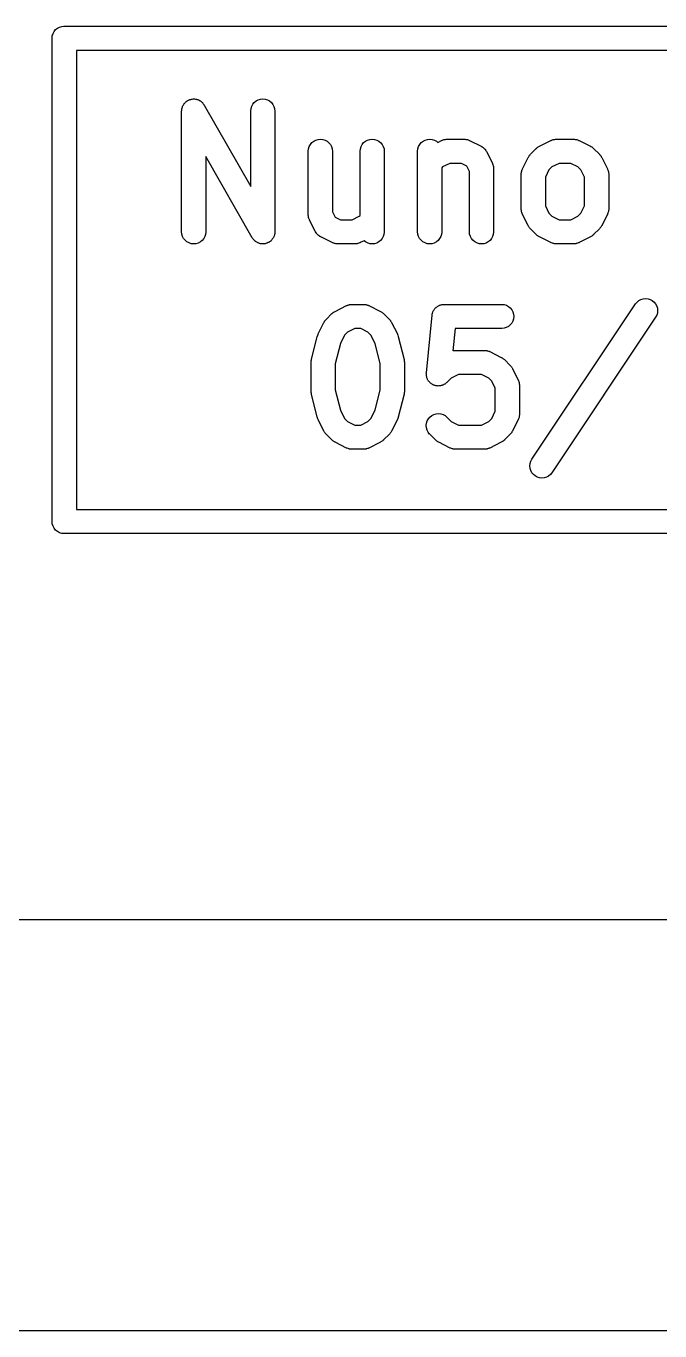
# Model space of a CAD drawing. Extents: x 50 to 150, y -150 to -50.
# Drawn here: x 114.53 to 122.39, y -150.05 to -133.85 of the extents above; entities that cross this region are included whole.
import ezdxf

# ---------------------------------------------------------------- set-up
doc = ezdxf.new("R2010")
doc.units = 0
doc.layers.add('BLACK', color=7, linetype='CONTINUOUS')

msp = doc.modelspace()

# ---------------------------------------------------------------- linework, layer by layer
at = {"layer": 'BLACK', "linetype": 'CONTINUOUS'}
for p, q in [((114.849, -134), (114.852, -133.971)), ((114.852, -133.971), (114.861, -133.942)), ((114.861, -133.942), (114.875, -133.916)), ((114.875, -133.916), (114.893, -133.893)), ((114.893, -133.893), (114.916, -133.875)), ((114.916, -133.875), (114.942, -133.861)), ((114.942, -133.861), (114.971, -133.852)), ((114.971, -133.852), (114.993, -133.85)), ((114.993, -133.85), (115, -133.849)), ((115, -133.849), (115.007, -133.85)), ((115.007, -133.85), (130.993, -133.85)), ((114.85, -134.007), (114.849, -134)), ((114.85, -139.993), (114.85, -134.007)), ((115.15, -134.15), (115.15, -139.85)), ((130.85, -134.15), (115.15, -134.15)), ((116.506, -134.793), (116.51, -134.79)), ((116.51, -134.79), (116.518, -134.784)), ((116.518, -134.784), (116.525, -134.778)), ((116.525, -134.778), (116.529, -134.776)), ((116.529, -134.776), (116.534, -134.773)), ((116.534, -134.773), (116.542, -134.769)), ((116.542, -134.769), (116.551, -134.764)), ((116.551, -134.764), (116.556, -134.763)), ((116.556, -134.763), (116.56, -134.761)), ((116.56, -134.761), (116.57, -134.759)), ((116.57, -134.759), (116.579, -134.756)), ((116.579, -134.756), (116.584, -134.756)), ((116.584, -134.756), (116.589, -134.755)), ((116.589, -134.755), (116.599, -134.754)), ((116.599, -134.754), (116.608, -134.754)), ((116.608, -134.754), (116.613, -134.754)), ((116.613, -134.754), (116.618, -134.754)), ((116.618, -134.754), (116.628, -134.756)), ((116.628, -134.756), (116.637, -134.757)), ((116.637, -134.757), (116.642, -134.758)), ((116.642, -134.758), (116.647, -134.759)), ((116.647, -134.759), (116.656, -134.762)), ((116.656, -134.762), (116.665, -134.765)), ((116.665, -134.765), (116.67, -134.768)), ((116.67, -134.768), (116.674, -134.77)), ((116.674, -134.77), (116.683, -134.775)), ((116.683, -134.775), (116.691, -134.779)), ((116.691, -134.779), (116.695, -134.782)), ((116.695, -134.782), (116.699, -134.785)), ((116.699, -134.785), (116.706, -134.792)), ((116.706, -134.792), (116.714, -134.798)), ((117.359, -134.796), (117.382, -134.778)), ((117.382, -134.778), (117.408, -134.764)), ((117.408, -134.764), (117.436, -134.756)), ((117.436, -134.756), (117.465, -134.754)), ((117.465, -134.754), (117.494, -134.757)), ((117.494, -134.757), (117.522, -134.765)), ((117.522, -134.765), (117.548, -134.779)), ((117.548, -134.779), (117.571, -134.798)), ((116.457, -134.901), (116.458, -134.896)), ((116.457, -134.904), (116.457, -134.901)), ((116.457, -136.404), (116.457, -134.904)), ((116.458, -134.891), (116.459, -134.882)), ((116.458, -134.896), (116.458, -134.891)), ((116.459, -134.882), (116.46, -134.872)), ((116.46, -134.872), (116.462, -134.868)), ((116.462, -134.868), (116.463, -134.863)), ((116.463, -134.863), (116.466, -134.854)), ((116.466, -134.854), (116.469, -134.844)), ((116.469, -134.844), (116.472, -134.84)), ((116.472, -134.84), (116.474, -134.835)), ((116.474, -134.835), (116.479, -134.827)), ((116.479, -134.827), (116.483, -134.819)), ((116.483, -134.819), (116.487, -134.815)), ((116.487, -134.815), (116.489, -134.811)), ((116.489, -134.811), (116.496, -134.804)), ((116.496, -134.804), (116.502, -134.796)), ((116.502, -134.796), (116.506, -134.793)), ((116.714, -134.798), (116.717, -134.802)), ((116.717, -134.802), (116.72, -134.805)), ((116.72, -134.805), (116.726, -134.813)), ((116.726, -134.813), (116.732, -134.821)), ((116.732, -134.821), (116.734, -134.825)), ((116.734, -134.825), (116.737, -134.829)), ((116.737, -134.829), (117.314, -135.839)), ((117.314, -134.901), (117.318, -134.872)), ((117.314, -134.904), (117.314, -134.901)), ((117.314, -135.839), (117.314, -134.904)), ((117.318, -134.872), (117.326, -134.844)), ((117.326, -134.844), (117.341, -134.819)), ((117.341, -134.819), (117.359, -134.796)), ((117.571, -134.798), (117.589, -134.821)), ((117.589, -134.821), (117.603, -134.846)), ((117.603, -134.846), (117.611, -134.874)), ((117.611, -134.874), (117.614, -134.904)), ((117.614, -134.904), (117.614, -136.404)), ((118.074, -135.296), (118.096, -135.278)), ((118.096, -135.278), (118.122, -135.264)), ((118.122, -135.264), (118.15, -135.256)), ((118.15, -135.256), (118.18, -135.254)), ((118.18, -135.254), (118.209, -135.257)), ((118.209, -135.257), (118.237, -135.265)), ((118.237, -135.265), (118.262, -135.279)), ((118.716, -135.296), (118.739, -135.278)), ((118.739, -135.278), (118.765, -135.264)), ((118.765, -135.264), (118.793, -135.256)), ((118.793, -135.256), (118.822, -135.254)), ((118.822, -135.254), (118.852, -135.257)), ((118.852, -135.257), (118.88, -135.265)), ((118.88, -135.265), (118.905, -135.279)), ((119.431, -135.296), (119.454, -135.278)), ((119.454, -135.278), (119.48, -135.264)), ((119.48, -135.264), (119.508, -135.256)), ((119.508, -135.256), (119.537, -135.254)), ((119.537, -135.254), (119.566, -135.257)), ((119.566, -135.257), (119.594, -135.265)), ((119.594, -135.265), (119.62, -135.279)), ((119.636, -135.293), (119.683, -135.269)), ((119.683, -135.269), (119.685, -135.268)), ((119.685, -135.268), (119.689, -135.267)), ((119.689, -135.267), (119.693, -135.265)), ((119.693, -135.265), (119.703, -135.262)), ((119.703, -135.262), (119.712, -135.258)), ((119.712, -135.258), (119.717, -135.258)), ((119.717, -135.258), (119.721, -135.256)), ((119.721, -135.256), (119.731, -135.255)), ((119.731, -135.255), (119.741, -135.254)), ((119.741, -135.254), (119.746, -135.254)), ((119.746, -135.254), (119.75, -135.254)), ((119.75, -135.254), (119.964, -135.254)), ((119.964, -135.254), (119.966, -135.254)), ((119.966, -135.254), (119.971, -135.254)), ((119.971, -135.254), (119.975, -135.254)), ((119.975, -135.254), (119.985, -135.256)), ((119.985, -135.256), (119.995, -135.257)), ((119.995, -135.257), (120, -135.258)), ((120, -135.258), (120.004, -135.259)), ((120.004, -135.259), (120.014, -135.263)), ((120.014, -135.263), (120.023, -135.266)), ((120.023, -135.266), (120.027, -135.268)), ((120.027, -135.268), (120.031, -135.269)), ((120.031, -135.269), (120.174, -135.341)), ((120.897, -135.341), (121.04, -135.269)), ((121.04, -135.269), (121.042, -135.268)), ((121.042, -135.268), (121.046, -135.267)), ((121.046, -135.267), (121.05, -135.265)), ((121.05, -135.265), (121.06, -135.262)), ((121.06, -135.262), (121.069, -135.258)), ((121.069, -135.258), (121.074, -135.258)), ((121.074, -135.258), (121.078, -135.256)), ((121.078, -135.256), (121.088, -135.255)), ((121.088, -135.255), (121.098, -135.254)), ((121.098, -135.254), (121.103, -135.254)), ((121.103, -135.254), (121.107, -135.254)), ((121.107, -135.254), (121.321, -135.254)), ((121.321, -135.254), (121.324, -135.254)), ((121.324, -135.254), (121.328, -135.254)), ((121.328, -135.254), (121.332, -135.254)), ((121.332, -135.254), (121.342, -135.256)), ((121.342, -135.256), (121.353, -135.257)), ((121.353, -135.257), (121.357, -135.258)), ((121.357, -135.258), (121.361, -135.259)), ((121.361, -135.259), (121.371, -135.263)), ((121.371, -135.263), (121.381, -135.266)), ((121.381, -135.266), (121.384, -135.268)), ((121.384, -135.268), (121.389, -135.269)), ((121.389, -135.269), (121.531, -135.341)), ((118.029, -135.401), (118.032, -135.372)), ((118.029, -135.404), (118.029, -135.401)), ((118.029, -136.189), (118.029, -135.404)), ((118.032, -135.372), (118.041, -135.344)), ((118.041, -135.344), (118.055, -135.319)), ((118.055, -135.319), (118.074, -135.296)), ((118.262, -135.279), (118.285, -135.298)), ((118.285, -135.298), (118.304, -135.321)), ((118.304, -135.321), (118.317, -135.346)), ((118.317, -135.346), (118.326, -135.374)), ((118.326, -135.374), (118.329, -135.404)), ((118.329, -135.404), (118.329, -136.154)), ((118.671, -135.401), (118.675, -135.372)), ((118.671, -135.404), (118.671, -135.401)), ((118.671, -136.199), (118.671, -135.404)), ((118.675, -135.372), (118.684, -135.344)), ((118.684, -135.344), (118.698, -135.319)), ((118.698, -135.319), (118.716, -135.296)), ((118.905, -135.279), (118.928, -135.298)), ((118.928, -135.298), (118.946, -135.321)), ((118.946, -135.321), (118.96, -135.346)), ((118.96, -135.346), (118.969, -135.374)), ((118.969, -135.374), (118.971, -135.404)), ((118.971, -135.404), (118.971, -136.404)), ((119.386, -135.401), (119.389, -135.372)), ((119.386, -135.404), (119.386, -135.401)), ((119.386, -136.404), (119.386, -135.404)), ((119.389, -135.372), (119.398, -135.344)), ((119.398, -135.344), (119.412, -135.319)), ((119.412, -135.319), (119.431, -135.296)), ((119.62, -135.279), (119.636, -135.293)), ((120.174, -135.341), (120.176, -135.342)), ((120.176, -135.342), (120.179, -135.344)), ((120.179, -135.344), (120.182, -135.345)), ((120.182, -135.345), (120.191, -135.352)), ((120.191, -135.352), (120.201, -135.358)), ((120.201, -135.358), (120.203, -135.36)), ((120.203, -135.36), (120.206, -135.362)), ((120.206, -135.362), (120.213, -135.37)), ((120.213, -135.37), (120.222, -135.378)), ((120.222, -135.378), (120.223, -135.381)), ((120.223, -135.381), (120.226, -135.383)), ((120.226, -135.383), (120.232, -135.393)), ((120.232, -135.393), (120.238, -135.402)), ((120.238, -135.402), (120.24, -135.405)), ((120.24, -135.405), (120.241, -135.408)), ((120.241, -135.408), (120.313, -135.551)), ((120.781, -135.447), (120.787, -135.44)), ((120.787, -135.44), (120.858, -135.369)), ((120.858, -135.369), (120.86, -135.367)), ((120.86, -135.367), (120.866, -135.362)), ((120.866, -135.362), (120.872, -135.356)), ((120.872, -135.356), (120.878, -135.353)), ((120.878, -135.353), (120.883, -135.349)), ((120.883, -135.349), (120.89, -135.345)), ((120.89, -135.345), (120.897, -135.341)), ((121.531, -135.341), (121.533, -135.342)), ((121.533, -135.342), (121.54, -135.346)), ((121.54, -135.346), (121.548, -135.35)), ((121.548, -135.35), (121.553, -135.354)), ((121.553, -135.354), (121.558, -135.358)), ((121.558, -135.358), (121.564, -135.364)), ((121.564, -135.364), (121.57, -135.369)), ((121.57, -135.369), (121.642, -135.44)), ((121.642, -135.44), (121.643, -135.442)), ((117.334, -136.478), (116.757, -135.468)), ((116.757, -135.468), (116.757, -136.404)), ((119.696, -135.598), (119.686, -135.609)), ((119.785, -135.554), (119.696, -135.598)), ((119.929, -135.554), (119.785, -135.554)), ((119.995, -135.587), (119.929, -135.554)), ((120.029, -135.653), (119.995, -135.587)), ((120.313, -135.551), (120.314, -135.553)), ((120.314, -135.553), (120.315, -135.557)), ((120.315, -135.557), (120.317, -135.561)), ((120.317, -135.561), (120.32, -135.571)), ((120.32, -135.571), (120.324, -135.58)), ((120.324, -135.58), (120.324, -135.584)), ((120.324, -135.584), (120.326, -135.589)), ((120.326, -135.589), (120.327, -135.599)), ((120.327, -135.599), (120.328, -135.609)), ((120.687, -135.622), (120.759, -135.479)), ((120.759, -135.479), (120.76, -135.477)), ((120.76, -135.477), (120.764, -135.47)), ((120.764, -135.47), (120.768, -135.463)), ((120.768, -135.463), (120.772, -135.458)), ((120.772, -135.458), (120.776, -135.453)), ((120.776, -135.453), (120.781, -135.447)), ((121.053, -135.598), (121.016, -135.635)), ((121.143, -135.554), (121.053, -135.598)), ((121.286, -135.554), (121.143, -135.554)), ((121.375, -135.598), (121.286, -135.554)), ((121.412, -135.635), (121.375, -135.598)), ((121.643, -135.442), (121.649, -135.448)), ((121.649, -135.448), (121.654, -135.455)), ((121.654, -135.455), (121.658, -135.46)), ((121.658, -135.46), (121.662, -135.465)), ((121.662, -135.465), (121.665, -135.472)), ((121.665, -135.472), (121.67, -135.479)), ((121.67, -135.479), (121.741, -135.622)), ((119.686, -135.609), (119.686, -136.404)), ((120.029, -136.404), (120.029, -135.653)), ((120.328, -135.609), (120.328, -135.613)), ((120.328, -135.613), (120.329, -135.618)), ((120.329, -135.618), (120.329, -136.404)), ((120.671, -135.687), (120.672, -135.683)), ((120.671, -135.689), (120.671, -135.687)), ((120.671, -136.118), (120.671, -135.689)), ((120.672, -135.678), (120.674, -135.668)), ((120.672, -135.683), (120.672, -135.678)), ((120.674, -135.668), (120.675, -135.658)), ((120.675, -135.658), (120.676, -135.654)), ((120.676, -135.654), (120.677, -135.65)), ((120.677, -135.65), (120.68, -135.64)), ((120.68, -135.64), (120.684, -135.63)), ((120.684, -135.63), (120.686, -135.626)), ((120.686, -135.626), (120.687, -135.622)), ((121.016, -135.635), (120.971, -135.725)), ((120.971, -135.725), (120.971, -136.082)), ((121.457, -135.725), (121.412, -135.635)), ((121.457, -136.082), (121.457, -135.725)), ((121.741, -135.622), (121.742, -135.624)), ((121.742, -135.624), (121.744, -135.628)), ((121.744, -135.628), (121.746, -135.632)), ((121.746, -135.632), (121.749, -135.642)), ((121.749, -135.642), (121.752, -135.652)), ((121.752, -135.652), (121.753, -135.656)), ((121.753, -135.656), (121.754, -135.66)), ((121.754, -135.66), (121.755, -135.67)), ((121.755, -135.67), (121.757, -135.68)), ((121.757, -135.68), (121.757, -135.685)), ((121.757, -135.685), (121.757, -135.689)), ((121.757, -135.689), (121.757, -136.118)), ((120.971, -136.082), (121.016, -136.172)), ((121.412, -136.172), (121.457, -136.082)), ((118.029, -136.194), (118.029, -136.189)), ((118.029, -136.198), (118.029, -136.194)), ((118.03, -136.208), (118.029, -136.198)), ((118.031, -136.218), (118.03, -136.208)), ((118.033, -136.223), (118.031, -136.218)), ((118.033, -136.227), (118.033, -136.223)), ((118.037, -136.237), (118.033, -136.227)), ((118.04, -136.246), (118.037, -136.237)), ((118.042, -136.25), (118.04, -136.246)), ((118.043, -136.254), (118.042, -136.25)), ((118.329, -136.154), (118.362, -136.22)), ((118.362, -136.22), (118.428, -136.254)), ((118.572, -136.254), (118.661, -136.209)), ((118.661, -136.209), (118.671, -136.199)), ((120.672, -136.122), (120.671, -136.118)), ((120.672, -136.127), (120.672, -136.122)), ((120.673, -136.137), (120.672, -136.127)), ((120.674, -136.147), (120.673, -136.137)), ((120.676, -136.151), (120.674, -136.147)), ((120.676, -136.156), (120.676, -136.151)), ((120.68, -136.165), (120.676, -136.156)), ((120.683, -136.175), (120.68, -136.165)), ((120.685, -136.179), (120.683, -136.175)), ((120.686, -136.183), (120.685, -136.179)), ((120.687, -136.185), (120.686, -136.183)), ((120.759, -136.328), (120.687, -136.185)), ((121.016, -136.172), (121.053, -136.209)), ((121.053, -136.209), (121.143, -136.254)), ((121.286, -136.254), (121.375, -136.209)), ((121.375, -136.209), (121.412, -136.172)), ((121.741, -136.185), (121.67, -136.328)), ((121.743, -136.181), (121.741, -136.185)), ((121.745, -136.177), (121.743, -136.181)), ((121.748, -136.167), (121.745, -136.177)), ((121.752, -136.158), (121.748, -136.167)), ((121.753, -136.153), (121.752, -136.158)), ((121.754, -136.149), (121.753, -136.153)), ((121.755, -136.139), (121.754, -136.149)), ((121.757, -136.129), (121.755, -136.139)), ((121.757, -136.118), (121.757, -136.12)), ((121.757, -136.12), (121.757, -136.124)), ((121.757, -136.124), (121.757, -136.129)), ((116.46, -136.433), (116.457, -136.404)), ((116.757, -136.406), (116.754, -136.435)), ((116.757, -136.404), (116.757, -136.406)), ((117.614, -136.404), (117.614, -136.406)), ((117.614, -136.406), (117.614, -136.411)), ((117.614, -136.411), (117.614, -136.416)), ((118.044, -136.256), (118.043, -136.254)), ((118.116, -136.399), (118.044, -136.256)), ((118.118, -136.402), (118.116, -136.399)), ((118.119, -136.405), (118.118, -136.402)), ((118.125, -136.414), (118.119, -136.405)), ((118.428, -136.254), (118.572, -136.254)), ((118.971, -136.406), (118.968, -136.435)), ((118.971, -136.404), (118.971, -136.406)), ((119.389, -136.433), (119.386, -136.404)), ((119.686, -136.406), (119.682, -136.435)), ((119.686, -136.404), (119.686, -136.406)), ((120.031, -136.433), (120.029, -136.404)), ((120.329, -136.406), (120.325, -136.435)), ((120.329, -136.404), (120.329, -136.406)), ((120.763, -136.335), (120.759, -136.328)), ((120.767, -136.342), (120.763, -136.335)), ((120.771, -136.347), (120.767, -136.342)), ((120.774, -136.353), (120.771, -136.347)), ((120.78, -136.359), (120.774, -136.353)), ((120.785, -136.365), (120.78, -136.359)), ((120.787, -136.367), (120.785, -136.365)), ((120.858, -136.438), (120.787, -136.367)), ((121.143, -136.254), (121.286, -136.254)), ((121.642, -136.367), (121.57, -136.438)), ((121.647, -136.36), (121.642, -136.367)), ((121.653, -136.354), (121.647, -136.36)), ((121.656, -136.349), (121.653, -136.354)), ((121.66, -136.344), (121.656, -136.349)), ((121.664, -136.337), (121.66, -136.344)), ((121.669, -136.33), (121.664, -136.337)), ((121.67, -136.328), (121.669, -136.33)), ((116.468, -136.461), (116.46, -136.433)), ((116.482, -136.487), (116.468, -136.461)), ((116.501, -136.509), (116.482, -136.487)), ((116.523, -136.528), (116.501, -136.509)), ((116.549, -136.542), (116.523, -136.528)), ((116.577, -136.551), (116.549, -136.542)), ((116.606, -136.554), (116.577, -136.551)), ((116.635, -136.551), (116.606, -136.554)), ((116.663, -136.543), (116.635, -136.551)), ((116.689, -136.529), (116.663, -136.543)), ((116.712, -136.511), (116.689, -136.529)), ((116.731, -136.488), (116.712, -136.511)), ((116.745, -136.463), (116.731, -136.488)), ((116.754, -136.435), (116.745, -136.463)), ((117.337, -136.482), (117.334, -136.478)), ((117.339, -136.487), (117.337, -136.482)), ((117.345, -136.494), (117.339, -136.487)), ((117.351, -136.502), (117.345, -136.494)), ((117.355, -136.505), (117.351, -136.502)), ((117.358, -136.509), (117.355, -136.505)), ((117.365, -136.515), (117.358, -136.509)), ((117.372, -136.522), (117.365, -136.515)), ((117.377, -136.525), (117.372, -136.522)), ((117.38, -136.528), (117.377, -136.525)), ((117.389, -136.532), (117.38, -136.528)), ((117.397, -136.538), (117.389, -136.532)), ((117.402, -136.539), (117.397, -136.538)), ((117.406, -136.542), (117.402, -136.539)), ((117.415, -136.545), (117.406, -136.542)), ((117.424, -136.548), (117.415, -136.545)), ((117.429, -136.549), (117.424, -136.548)), ((117.434, -136.551), (117.429, -136.549)), ((117.444, -136.552), (117.434, -136.551)), ((117.453, -136.553), (117.444, -136.552)), ((117.458, -136.553), (117.453, -136.553)), ((117.463, -136.554), (117.458, -136.553)), ((117.473, -136.553), (117.463, -136.554)), ((117.482, -136.552), (117.473, -136.553)), ((117.487, -136.551), (117.482, -136.552)), ((117.492, -136.551), (117.487, -136.551)), ((117.502, -136.548), (117.492, -136.551)), ((117.511, -136.546), (117.502, -136.548)), ((117.516, -136.544), (117.511, -136.546)), ((117.52, -136.543), (117.516, -136.544)), ((117.529, -136.538), (117.52, -136.543)), ((117.538, -136.534), (117.529, -136.538)), ((117.542, -136.531), (117.538, -136.534)), ((117.546, -136.529), (117.542, -136.531)), ((117.554, -136.523), (117.546, -136.529)), ((117.562, -136.518), (117.554, -136.523)), ((117.565, -136.514), (117.562, -136.518)), ((117.569, -136.511), (117.565, -136.514)), ((117.575, -136.503), (117.569, -136.511)), ((117.582, -136.496), (117.575, -136.503)), ((117.585, -136.492), (117.582, -136.496)), ((117.588, -136.488), (117.585, -136.492)), ((117.593, -136.48), (117.588, -136.488)), ((117.598, -136.472), (117.593, -136.48)), ((117.6, -136.467), (117.598, -136.472)), ((117.602, -136.463), (117.6, -136.467)), ((117.605, -136.454), (117.602, -136.463)), ((117.609, -136.445), (117.605, -136.454)), ((117.611, -136.435), (117.609, -136.44)), ((117.609, -136.44), (117.609, -136.445)), ((117.612, -136.425), (117.611, -136.435)), ((117.614, -136.416), (117.612, -136.425)), ((118.131, -136.424), (118.125, -136.414)), ((118.134, -136.426), (118.131, -136.424)), ((118.135, -136.429), (118.134, -136.426)), ((118.144, -136.437), (118.135, -136.429)), ((118.152, -136.445), (118.144, -136.437)), ((118.154, -136.447), (118.152, -136.445)), ((118.156, -136.449), (118.154, -136.447)), ((118.166, -136.456), (118.156, -136.449)), ((118.175, -136.462), (118.166, -136.456)), ((118.178, -136.464), (118.175, -136.462)), ((118.181, -136.465), (118.178, -136.464)), ((118.183, -136.466), (118.181, -136.465)), ((118.326, -136.538), (118.183, -136.466)), ((118.33, -136.539), (118.326, -136.538)), ((118.334, -136.541), (118.33, -136.539)), ((118.344, -136.545), (118.334, -136.541)), ((118.353, -136.548), (118.344, -136.545)), ((118.357, -136.549), (118.353, -136.548)), ((118.362, -136.55), (118.357, -136.549)), ((118.372, -136.551), (118.362, -136.55)), ((118.382, -136.553), (118.372, -136.551)), ((118.386, -136.553), (118.382, -136.553)), ((118.391, -136.554), (118.386, -136.553)), ((118.393, -136.554), (118.391, -136.554)), ((118.607, -136.554), (118.393, -136.554)), ((118.612, -136.553), (118.607, -136.554)), ((118.616, -136.553), (118.612, -136.553)), ((118.626, -136.552), (118.616, -136.553)), ((118.636, -136.551), (118.626, -136.552)), ((118.641, -136.549), (118.636, -136.551)), ((118.645, -136.549), (118.641, -136.549)), ((118.654, -136.545), (118.645, -136.549)), ((118.664, -136.542), (118.654, -136.545)), ((118.668, -136.54), (118.664, -136.542)), ((118.672, -136.539), (118.668, -136.54)), ((118.674, -136.538), (118.672, -136.539)), ((118.721, -136.514), (118.674, -136.538)), ((118.738, -136.528), (118.721, -136.514)), ((118.763, -136.542), (118.738, -136.528)), ((118.791, -136.551), (118.763, -136.542)), ((118.82, -136.554), (118.791, -136.551)), ((118.85, -136.551), (118.82, -136.554)), ((118.878, -136.543), (118.85, -136.551)), ((118.904, -136.529), (118.878, -136.543)), ((118.926, -136.511), (118.904, -136.529)), ((118.945, -136.488), (118.926, -136.511)), ((118.959, -136.463), (118.945, -136.488)), ((118.968, -136.435), (118.959, -136.463)), ((119.397, -136.461), (119.389, -136.433)), ((119.411, -136.487), (119.397, -136.461)), ((119.429, -136.509), (119.411, -136.487)), ((119.452, -136.528), (119.429, -136.509)), ((119.478, -136.542), (119.452, -136.528)), ((119.506, -136.551), (119.478, -136.542)), ((119.535, -136.554), (119.506, -136.551)), ((119.564, -136.551), (119.535, -136.554)), ((119.592, -136.543), (119.564, -136.551)), ((119.618, -136.529), (119.592, -136.543)), ((119.641, -136.511), (119.618, -136.529)), ((119.659, -136.488), (119.641, -136.511)), ((119.674, -136.463), (119.659, -136.488)), ((119.682, -136.435), (119.674, -136.463)), ((120.04, -136.461), (120.031, -136.433)), ((120.054, -136.487), (120.04, -136.461)), ((120.072, -136.509), (120.054, -136.487)), ((120.095, -136.528), (120.072, -136.509)), ((120.12, -136.542), (120.095, -136.528)), ((120.148, -136.551), (120.12, -136.542)), ((120.178, -136.554), (120.148, -136.551)), ((120.207, -136.551), (120.178, -136.554)), ((120.235, -136.543), (120.207, -136.551)), ((120.261, -136.529), (120.235, -136.543)), ((120.284, -136.511), (120.261, -136.529)), ((120.302, -136.488), (120.284, -136.511)), ((120.316, -136.463), (120.302, -136.488)), ((120.325, -136.435), (120.316, -136.463)), ((120.865, -136.444), (120.858, -136.438)), ((120.871, -136.449), (120.865, -136.444)), ((120.876, -136.453), (120.871, -136.449)), ((120.881, -136.457), (120.876, -136.453)), ((120.888, -136.461), (120.881, -136.457)), ((120.895, -136.465), (120.888, -136.461)), ((120.897, -136.466), (120.895, -136.465)), ((121.04, -136.538), (120.897, -136.466)), ((121.044, -136.539), (121.04, -136.538)), ((121.048, -136.541), (121.044, -136.539)), ((121.058, -136.545), (121.048, -136.541)), ((121.067, -136.548), (121.058, -136.545)), ((121.072, -136.549), (121.067, -136.548)), ((121.076, -136.55), (121.072, -136.549)), ((121.086, -136.551), (121.076, -136.55)), ((121.096, -136.553), (121.086, -136.551)), ((121.101, -136.553), (121.096, -136.553)), ((121.105, -136.554), (121.101, -136.553)), ((121.107, -136.554), (121.105, -136.554)), ((121.321, -136.554), (121.107, -136.554)), ((121.326, -136.553), (121.321, -136.554)), ((121.33, -136.553), (121.326, -136.553)), ((121.34, -136.552), (121.33, -136.553)), ((121.351, -136.551), (121.34, -136.552)), ((121.355, -136.549), (121.351, -136.551)), ((121.359, -136.549), (121.355, -136.549)), ((121.369, -136.545), (121.359, -136.549)), ((121.379, -136.542), (121.369, -136.545)), ((121.382, -136.54), (121.379, -136.542)), ((121.387, -136.539), (121.382, -136.54)), ((121.389, -136.538), (121.387, -136.539)), ((121.531, -136.466), (121.389, -136.538)), ((121.538, -136.462), (121.531, -136.466)), ((121.546, -136.458), (121.538, -136.462)), ((121.551, -136.454), (121.546, -136.458)), ((121.556, -136.451), (121.551, -136.454)), ((121.562, -136.445), (121.556, -136.451)), ((121.569, -136.44), (121.562, -136.445)), ((121.57, -136.438), (121.569, -136.44)), ((118.361, -137.391), (118.504, -137.319)), ((118.504, -137.319), (118.506, -137.318)), ((118.506, -137.318), (118.51, -137.317)), ((118.51, -137.317), (118.514, -137.315)), ((118.514, -137.315), (118.524, -137.312)), ((118.524, -137.312), (118.534, -137.308)), ((118.534, -137.308), (118.538, -137.308)), ((118.538, -137.308), (118.542, -137.306)), ((118.542, -137.306), (118.552, -137.305)), ((118.552, -137.305), (118.563, -137.304)), ((118.563, -137.304), (118.567, -137.304)), ((118.567, -137.304), (118.571, -137.304)), ((118.571, -137.304), (118.714, -137.304)), ((118.714, -137.304), (118.716, -137.304)), ((118.716, -137.304), (118.721, -137.304)), ((118.721, -137.304), (118.725, -137.304)), ((118.725, -137.304), (118.735, -137.306)), ((118.735, -137.306), (118.745, -137.307)), ((118.745, -137.307), (118.75, -137.308)), ((118.75, -137.308), (118.754, -137.309)), ((118.754, -137.309), (118.764, -137.313)), ((118.764, -137.313), (118.773, -137.316)), ((118.773, -137.316), (118.777, -137.318)), ((118.777, -137.318), (118.781, -137.319)), ((118.781, -137.319), (118.924, -137.391)), ((119.58, -137.388), (119.583, -137.381)), ((119.583, -137.381), (119.587, -137.376)), ((119.587, -137.376), (119.59, -137.37)), ((119.59, -137.37), (119.595, -137.364)), ((119.595, -137.364), (119.6, -137.357)), ((119.6, -137.357), (119.604, -137.352)), ((119.604, -137.352), (119.609, -137.347)), ((119.609, -137.347), (119.615, -137.342)), ((119.615, -137.342), (119.621, -137.336)), ((119.621, -137.336), (119.626, -137.333)), ((119.626, -137.333), (119.631, -137.329)), ((119.631, -137.329), (119.638, -137.325)), ((119.638, -137.325), (119.645, -137.321)), ((119.645, -137.321), (119.651, -137.318)), ((119.651, -137.318), (119.657, -137.315)), ((119.657, -137.315), (119.665, -137.313)), ((119.665, -137.313), (119.672, -137.31)), ((119.672, -137.31), (119.679, -137.308)), ((119.679, -137.308), (119.685, -137.306)), ((119.685, -137.306), (119.693, -137.306)), ((119.693, -137.306), (119.701, -137.304)), ((119.701, -137.304), (119.708, -137.304)), ((119.708, -137.304), (119.714, -137.304)), ((119.714, -137.304), (120.429, -137.304)), ((120.429, -137.304), (120.431, -137.304)), ((120.431, -137.304), (120.46, -137.307)), ((120.46, -137.307), (120.488, -137.316)), ((120.488, -137.316), (120.513, -137.33)), ((120.513, -137.33), (120.536, -137.349)), ((120.536, -137.349), (120.554, -137.371)), ((120.554, -137.371), (120.568, -137.397)), ((120.804, -139.228), (122.089, -137.299)), ((122.089, -137.299), (122.091, -137.297)), ((122.091, -137.297), (122.11, -137.275)), ((122.11, -137.275), (122.132, -137.256)), ((122.132, -137.256), (122.158, -137.243)), ((122.158, -137.243), (122.186, -137.235)), ((122.186, -137.235), (122.216, -137.232)), ((122.216, -137.232), (122.245, -137.235)), ((122.245, -137.235), (122.273, -137.244)), ((122.273, -137.244), (122.298, -137.258)), ((122.298, -137.258), (122.321, -137.277)), ((122.321, -137.277), (122.339, -137.299)), ((122.339, -137.299), (122.353, -137.325)), ((122.353, -137.325), (122.361, -137.353)), ((122.361, -137.353), (122.364, -137.382)), ((122.364, -137.382), (122.361, -137.412)), ((118.152, -137.672), (118.223, -137.529)), ((118.223, -137.529), (118.224, -137.527)), ((118.224, -137.527), (118.229, -137.52)), ((118.229, -137.52), (118.232, -137.513)), ((118.232, -137.513), (118.236, -137.508)), ((118.236, -137.508), (118.24, -137.503)), ((118.24, -137.503), (118.246, -137.497)), ((118.246, -137.497), (118.251, -137.49)), ((118.251, -137.49), (118.323, -137.419)), ((118.323, -137.419), (118.324, -137.417)), ((118.324, -137.417), (118.331, -137.412)), ((118.331, -137.412), (118.337, -137.406)), ((118.337, -137.406), (118.342, -137.403)), ((118.342, -137.403), (118.347, -137.399)), ((118.347, -137.399), (118.354, -137.395)), ((118.354, -137.395), (118.361, -137.391)), ((118.924, -137.391), (118.926, -137.392)), ((118.926, -137.392), (118.933, -137.396)), ((118.933, -137.396), (118.941, -137.4)), ((118.941, -137.4), (118.945, -137.404)), ((118.945, -137.404), (118.951, -137.408)), ((118.951, -137.408), (118.957, -137.414)), ((118.957, -137.414), (118.963, -137.419)), ((118.963, -137.419), (119.035, -137.49)), ((119.035, -137.49), (119.036, -137.492)), ((119.036, -137.492), (119.041, -137.498)), ((119.041, -137.498), (119.047, -137.505)), ((119.047, -137.505), (119.05, -137.51)), ((119.05, -137.51), (119.054, -137.515)), ((119.054, -137.515), (119.058, -137.522)), ((119.058, -137.522), (119.063, -137.529)), ((119.063, -137.529), (119.134, -137.672)), ((119.494, -138.153), (119.565, -137.439)), ((119.565, -137.437), (119.567, -137.43)), ((119.565, -137.439), (119.565, -137.437)), ((119.567, -137.423), (119.57, -137.416)), ((119.567, -137.43), (119.567, -137.423)), ((119.57, -137.416), (119.571, -137.408)), ((119.571, -137.408), (119.574, -137.402)), ((119.574, -137.402), (119.576, -137.395)), ((119.576, -137.395), (119.58, -137.388)), ((120.553, -137.537), (120.534, -137.56)), ((120.567, -137.512), (120.553, -137.537)), ((120.576, -137.484), (120.567, -137.512)), ((120.568, -137.397), (120.576, -137.425)), ((120.576, -137.425), (120.579, -137.455)), ((120.579, -137.455), (120.576, -137.484)), ((122.339, -137.465), (121.053, -139.394)), ((122.353, -137.44), (122.339, -137.465)), ((122.361, -137.412), (122.353, -137.44)), ((118.069, -137.989), (118.14, -137.703)), ((118.14, -137.703), (118.141, -137.701)), ((118.141, -137.7), (118.146, -137.687)), ((118.141, -137.701), (118.141, -137.7)), ((118.141, -137.7), (118.141, -137.7)), ((118.146, -137.687), (118.151, -137.673)), ((118.151, -137.673), (118.152, -137.672)), ((118.151, -137.673), (118.151, -137.673)), ((118.48, -137.685), (118.427, -137.792)), ((118.517, -137.648), (118.48, -137.685)), ((118.607, -137.604), (118.517, -137.648)), ((118.679, -137.604), (118.607, -137.604)), ((118.768, -137.648), (118.679, -137.604)), ((118.805, -137.685), (118.768, -137.648)), ((118.858, -137.792), (118.805, -137.685)), ((119.134, -137.672), (119.135, -137.674)), ((119.135, -137.674), (119.135, -137.675)), ((119.135, -137.675), (119.136, -137.675)), ((119.136, -137.675), (119.14, -137.688)), ((119.14, -137.688), (119.145, -137.702)), ((119.145, -137.702), (119.145, -137.702)), ((119.145, -137.702), (119.146, -137.703)), ((119.146, -137.703), (119.217, -137.989)), ((119.85, -137.604), (119.822, -137.879)), ((120.429, -137.604), (119.85, -137.604)), ((120.458, -137.601), (120.429, -137.604)), ((120.486, -137.592), (120.458, -137.601)), ((120.512, -137.579), (120.486, -137.592)), ((120.534, -137.56), (120.512, -137.579)), ((118.427, -137.792), (118.364, -138.043)), ((118.921, -138.043), (118.858, -137.792)), ((118.064, -138.018), (118.066, -138.006)), ((118.065, -138.02), (118.064, -138.018)), ((118.064, -138.023), (118.065, -138.02)), ((118.064, -138.025), (118.064, -138.023)), ((118.064, -138.382), (118.064, -138.025)), ((118.066, -138.006), (118.068, -137.994)), ((118.068, -137.991), (118.069, -137.989)), ((118.068, -137.994), (118.068, -137.991)), ((119.217, -137.989), (119.217, -137.991)), ((119.217, -137.991), (119.218, -137.993)), ((119.218, -137.993), (119.219, -137.996)), ((119.219, -137.996), (119.22, -138.008)), ((119.22, -138.008), (119.221, -138.02)), ((119.221, -138.02), (119.221, -138.022)), ((119.221, -138.022), (119.221, -138.025)), ((119.221, -138.025), (119.221, -138.382)), ((119.822, -137.879), (119.824, -137.879)), ((119.824, -137.879), (119.828, -137.878)), ((119.828, -137.878), (119.838, -137.877)), ((119.838, -137.877), (119.848, -137.875)), ((119.848, -137.875), (119.853, -137.875)), ((119.853, -137.875), (119.857, -137.875)), ((119.857, -137.875), (120.214, -137.875)), ((120.214, -137.875), (120.216, -137.875)), ((120.216, -137.875), (120.221, -137.876)), ((120.221, -137.876), (120.225, -137.875)), ((120.225, -137.875), (120.235, -137.877)), ((120.235, -137.877), (120.245, -137.878)), ((120.245, -137.878), (120.25, -137.88)), ((120.25, -137.88), (120.254, -137.88)), ((120.254, -137.88), (120.264, -137.884)), ((120.264, -137.884), (120.273, -137.887)), ((120.273, -137.887), (120.277, -137.889)), ((120.277, -137.889), (120.281, -137.891)), ((120.281, -137.891), (120.424, -137.962)), ((120.424, -137.962), (120.426, -137.963)), ((120.426, -137.963), (120.433, -137.968)), ((120.433, -137.968), (120.441, -137.972)), ((120.441, -137.972), (120.445, -137.976)), ((120.445, -137.976), (120.451, -137.979)), ((120.451, -137.979), (120.457, -137.985)), ((120.457, -137.985), (120.463, -137.99)), ((120.463, -137.99), (120.535, -138.062)), ((118.364, -138.043), (118.364, -138.364)), ((118.921, -138.364), (118.921, -138.043)), ((119.493, -138.167), (119.494, -138.16)), ((119.494, -138.175), (119.493, -138.167)), ((119.494, -138.16), (119.494, -138.153)), ((119.494, -138.182), (119.494, -138.175)), ((119.495, -138.189), (119.494, -138.182)), ((119.496, -138.196), (119.495, -138.189)), ((119.893, -138.175), (119.803, -138.22)), ((120.179, -138.175), (119.893, -138.175)), ((120.268, -138.22), (120.179, -138.175)), ((120.535, -138.062), (120.536, -138.063)), ((120.536, -138.063), (120.541, -138.07)), ((120.541, -138.07), (120.547, -138.076)), ((120.547, -138.076), (120.55, -138.081)), ((120.55, -138.081), (120.554, -138.086)), ((120.554, -138.086), (120.558, -138.094)), ((120.558, -138.094), (120.563, -138.101)), ((120.563, -138.101), (120.634, -138.244)), ((119.498, -138.204), (119.496, -138.196)), ((119.499, -138.211), (119.498, -138.204)), ((119.502, -138.218), (119.499, -138.211)), ((119.504, -138.225), (119.502, -138.218)), ((119.507, -138.231), (119.504, -138.225)), ((119.51, -138.238), (119.507, -138.231)), ((119.514, -138.244), (119.51, -138.238)), ((119.518, -138.25), (119.514, -138.244)), ((119.522, -138.256), (119.518, -138.25)), ((119.526, -138.262), (119.522, -138.256)), ((119.532, -138.268), (119.526, -138.262)), ((119.536, -138.273), (119.532, -138.268)), ((119.542, -138.278), (119.536, -138.273)), ((119.547, -138.283), (119.542, -138.278)), ((119.553, -138.287), (119.547, -138.283)), ((119.559, -138.292), (119.553, -138.287)), ((119.565, -138.295), (119.559, -138.292)), ((119.571, -138.3), (119.565, -138.295)), ((119.578, -138.302), (119.571, -138.3)), ((119.584, -138.306), (119.578, -138.302)), ((119.591, -138.308), (119.584, -138.306)), ((119.598, -138.311), (119.591, -138.308)), ((119.605, -138.313), (119.598, -138.311)), ((119.612, -138.315), (119.605, -138.313)), ((119.62, -138.315), (119.612, -138.315)), ((119.627, -138.317), (119.62, -138.315)), ((119.634, -138.317), (119.627, -138.317)), ((119.641, -138.318), (119.634, -138.317)), ((119.649, -138.317), (119.641, -138.318)), ((119.656, -138.317), (119.649, -138.317)), ((119.663, -138.316), (119.656, -138.317)), ((119.67, -138.315), (119.663, -138.316)), ((119.678, -138.313), (119.67, -138.315)), ((119.685, -138.312), (119.678, -138.313)), ((119.692, -138.309), (119.685, -138.312)), ((119.699, -138.307), (119.692, -138.309)), ((119.705, -138.304), (119.699, -138.307)), ((119.712, -138.301), (119.705, -138.304)), ((119.718, -138.297), (119.712, -138.301)), ((119.725, -138.294), (119.718, -138.297)), ((119.73, -138.289), (119.725, -138.294)), ((119.737, -138.285), (119.73, -138.289)), ((119.742, -138.28), (119.737, -138.285)), ((119.747, -138.275), (119.742, -138.28)), ((119.749, -138.274), (119.747, -138.275)), ((119.803, -138.22), (119.749, -138.274)), ((120.305, -138.257), (120.268, -138.22)), ((120.35, -138.346), (120.305, -138.257)), ((120.35, -138.632), (120.35, -138.346)), ((120.634, -138.244), (120.635, -138.246)), ((120.635, -138.246), (120.637, -138.25)), ((120.637, -138.25), (120.639, -138.254)), ((120.639, -138.254), (120.642, -138.263)), ((120.642, -138.263), (120.645, -138.273)), ((120.645, -138.273), (120.646, -138.277)), ((120.646, -138.277), (120.647, -138.282)), ((120.647, -138.282), (120.648, -138.292)), ((120.648, -138.292), (120.65, -138.302)), ((120.65, -138.302), (120.65, -138.306)), ((120.65, -138.306), (120.65, -138.311)), ((120.65, -138.311), (120.65, -138.668)), ((118.065, -138.385), (118.064, -138.382)), ((118.064, -138.387), (118.065, -138.385)), ((118.066, -138.399), (118.064, -138.387)), ((118.067, -138.411), (118.066, -138.399)), ((118.068, -138.414), (118.067, -138.411)), ((118.068, -138.416), (118.068, -138.414)), ((118.069, -138.419), (118.068, -138.416)), ((118.14, -138.704), (118.069, -138.419)), ((118.364, -138.364), (118.427, -138.616)), ((118.858, -138.616), (118.921, -138.364)), ((119.217, -138.419), (119.146, -138.704)), ((119.218, -138.413), (119.217, -138.416)), ((119.217, -138.416), (119.217, -138.419)), ((119.219, -138.401), (119.218, -138.413)), ((119.221, -138.39), (119.219, -138.401)), ((119.221, -138.382), (119.221, -138.384)), ((119.221, -138.384), (119.221, -138.387)), ((119.221, -138.387), (119.221, -138.39)), ((118.427, -138.616), (118.48, -138.722)), ((118.805, -138.722), (118.858, -138.616)), ((119.56, -138.685), (119.586, -138.672)), ((119.586, -138.672), (119.614, -138.663)), ((119.614, -138.663), (119.643, -138.661)), ((119.643, -138.661), (119.673, -138.664)), ((119.673, -138.664), (119.701, -138.672)), ((119.701, -138.672), (119.726, -138.686)), ((120.305, -138.722), (120.35, -138.632)), ((120.65, -138.679), (120.648, -138.689)), ((120.65, -138.67), (120.649, -138.674)), ((120.649, -138.674), (120.65, -138.679)), ((120.65, -138.668), (120.65, -138.67)), ((118.14, -138.705), (118.14, -138.704)), ((118.141, -138.706), (118.14, -138.705)), ((118.145, -138.719), (118.141, -138.706)), ((118.15, -138.732), (118.145, -138.719)), ((118.151, -138.733), (118.15, -138.732)), ((118.15, -138.732), (118.15, -138.732)), ((118.152, -138.735), (118.151, -138.733)), ((118.223, -138.878), (118.152, -138.735)), ((118.48, -138.722), (118.517, -138.759)), ((118.517, -138.759), (118.607, -138.804)), ((118.607, -138.804), (118.679, -138.804)), ((118.679, -138.804), (118.768, -138.759)), ((118.768, -138.759), (118.805, -138.722)), ((119.134, -138.735), (119.063, -138.878)), ((119.135, -138.734), (119.134, -138.734)), ((119.134, -138.734), (119.134, -138.735)), ((119.14, -138.721), (119.135, -138.734)), ((119.145, -138.708), (119.14, -138.721)), ((119.146, -138.704), (119.145, -138.706)), ((119.145, -138.706), (119.145, -138.707)), ((119.145, -138.707), (119.145, -138.708)), ((119.493, -138.809), (119.496, -138.78)), ((119.495, -138.838), (119.493, -138.809)), ((119.504, -138.866), (119.495, -138.838)), ((119.496, -138.78), (119.505, -138.752)), ((119.505, -138.752), (119.519, -138.726)), ((119.519, -138.726), (119.538, -138.704)), ((119.538, -138.704), (119.56, -138.685)), ((119.726, -138.686), (119.749, -138.705)), ((119.749, -138.705), (119.803, -138.759)), ((119.803, -138.759), (119.893, -138.804)), ((119.893, -138.804), (120.179, -138.804)), ((120.179, -138.804), (120.268, -138.759)), ((120.268, -138.759), (120.305, -138.722)), ((120.634, -138.735), (120.563, -138.878)), ((120.636, -138.731), (120.634, -138.735)), ((120.638, -138.727), (120.636, -138.731)), ((120.641, -138.717), (120.638, -138.727)), ((120.645, -138.708), (120.641, -138.717)), ((120.647, -138.699), (120.645, -138.703)), ((120.645, -138.703), (120.645, -138.708)), ((120.648, -138.689), (120.647, -138.699)), ((118.227, -138.885), (118.223, -138.878)), ((118.231, -138.892), (118.227, -138.885)), ((118.235, -138.897), (118.231, -138.892)), ((118.239, -138.903), (118.235, -138.897)), ((118.244, -138.909), (118.239, -138.903)), ((118.25, -138.915), (118.244, -138.909)), ((118.251, -138.917), (118.25, -138.915)), ((118.323, -138.988), (118.251, -138.917)), ((118.329, -138.994), (118.323, -138.988)), ((118.335, -138.999), (118.329, -138.994)), ((118.34, -139.003), (118.335, -138.999)), ((118.345, -139.007), (118.34, -139.003)), ((118.944, -139.004), (118.939, -139.008)), ((118.949, -139.001), (118.944, -139.004)), ((118.955, -138.995), (118.949, -139.001)), ((118.962, -138.99), (118.955, -138.995)), ((118.963, -138.988), (118.962, -138.99)), ((119.035, -138.917), (118.963, -138.988)), ((119.04, -138.91), (119.035, -138.917)), ((119.046, -138.904), (119.04, -138.91)), ((119.049, -138.899), (119.046, -138.904)), ((119.053, -138.894), (119.049, -138.899)), ((119.057, -138.887), (119.053, -138.894)), ((119.062, -138.88), (119.057, -138.887)), ((119.063, -138.878), (119.062, -138.88)), ((119.517, -138.892), (119.504, -138.866)), ((119.535, -138.915), (119.517, -138.892)), ((119.537, -138.917), (119.535, -138.915)), ((119.608, -138.988), (119.537, -138.917)), ((119.615, -138.994), (119.608, -138.988)), ((119.621, -138.999), (119.615, -138.994)), ((119.626, -139.003), (119.621, -138.999)), ((119.631, -139.007), (119.626, -139.003)), ((120.444, -139.004), (120.439, -139.008)), ((120.449, -139.001), (120.444, -139.004)), ((120.455, -138.995), (120.449, -139.001)), ((120.462, -138.99), (120.455, -138.995)), ((120.463, -138.988), (120.462, -138.99)), ((120.535, -138.917), (120.463, -138.988)), ((120.54, -138.91), (120.535, -138.917)), ((120.546, -138.904), (120.54, -138.91)), ((120.549, -138.899), (120.546, -138.904)), ((120.553, -138.894), (120.549, -138.899)), ((120.557, -138.887), (120.553, -138.894)), ((120.562, -138.88), (120.557, -138.887)), ((120.563, -138.878), (120.562, -138.88)), ((118.353, -139.011), (118.345, -139.007)), ((118.36, -139.015), (118.353, -139.011)), ((118.361, -139.016), (118.36, -139.015)), ((118.504, -139.088), (118.361, -139.016)), ((118.508, -139.089), (118.504, -139.088)), ((118.512, -139.091), (118.508, -139.089)), ((118.522, -139.095), (118.512, -139.091)), ((118.532, -139.098), (118.522, -139.095)), ((118.536, -139.099), (118.532, -139.098)), ((118.54, -139.1), (118.536, -139.099)), ((118.55, -139.101), (118.54, -139.1)), ((118.561, -139.103), (118.55, -139.101)), ((118.565, -139.103), (118.561, -139.103)), ((118.569, -139.104), (118.565, -139.103)), ((118.571, -139.104), (118.569, -139.104)), ((118.714, -139.104), (118.571, -139.104)), ((118.719, -139.103), (118.714, -139.104)), ((118.723, -139.103), (118.719, -139.103)), ((118.733, -139.102), (118.723, -139.103)), ((118.743, -139.101), (118.733, -139.102)), ((118.748, -139.099), (118.743, -139.101)), ((118.752, -139.099), (118.748, -139.099)), ((118.762, -139.095), (118.752, -139.099)), ((118.771, -139.092), (118.762, -139.095)), ((118.775, -139.09), (118.771, -139.092)), ((118.779, -139.089), (118.775, -139.09)), ((118.781, -139.088), (118.779, -139.089)), ((118.924, -139.016), (118.781, -139.088)), ((118.931, -139.012), (118.924, -139.016)), ((118.939, -139.008), (118.931, -139.012)), ((119.638, -139.011), (119.631, -139.007)), ((119.645, -139.015), (119.638, -139.011)), ((119.647, -139.016), (119.645, -139.015)), ((119.79, -139.088), (119.647, -139.016)), ((119.794, -139.089), (119.79, -139.088)), ((119.798, -139.091), (119.794, -139.089)), ((119.808, -139.095), (119.798, -139.091)), ((119.817, -139.098), (119.808, -139.095)), ((119.822, -139.099), (119.817, -139.098)), ((119.826, -139.1), (119.822, -139.099)), ((119.836, -139.101), (119.826, -139.1)), ((119.846, -139.103), (119.836, -139.101)), ((119.851, -139.103), (119.846, -139.103)), ((119.855, -139.104), (119.851, -139.103)), ((119.857, -139.104), (119.855, -139.104)), ((120.214, -139.104), (119.857, -139.104)), ((120.219, -139.103), (120.214, -139.104)), ((120.223, -139.103), (120.219, -139.103)), ((120.233, -139.102), (120.223, -139.103)), ((120.243, -139.101), (120.233, -139.102)), ((120.248, -139.099), (120.243, -139.101)), ((120.252, -139.099), (120.248, -139.099)), ((120.262, -139.095), (120.252, -139.099)), ((120.271, -139.092), (120.262, -139.095)), ((120.275, -139.09), (120.271, -139.092)), ((120.279, -139.089), (120.275, -139.09)), ((120.281, -139.088), (120.279, -139.089)), ((120.424, -139.016), (120.281, -139.088)), ((120.431, -139.012), (120.424, -139.016)), ((120.439, -139.008), (120.431, -139.012)), ((120.779, -139.31), (120.781, -139.281)), ((120.781, -139.34), (120.779, -139.31)), ((120.781, -139.281), (120.79, -139.253)), ((120.79, -139.253), (120.804, -139.228)), ((120.79, -139.368), (120.781, -139.34)), ((120.804, -139.394), (120.79, -139.368)), ((120.822, -139.416), (120.804, -139.394)), ((120.844, -139.435), (120.822, -139.416)), ((120.87, -139.449), (120.844, -139.435)), ((120.898, -139.458), (120.87, -139.449)), ((120.927, -139.461), (120.898, -139.458)), ((120.956, -139.458), (120.927, -139.461)), ((120.985, -139.45), (120.956, -139.458)), ((121.011, -139.436), (120.985, -139.45)), ((121.033, -139.418), (121.011, -139.436)), ((121.052, -139.396), (121.033, -139.418)), ((121.053, -139.394), (121.052, -139.396)), ((115.15, -139.85), (130.85, -139.85)), ((114.849, -140), (114.85, -139.993)), ((114.852, -140.029), (114.849, -140)), ((114.861, -140.058), (114.852, -140.029)), ((114.875, -140.084), (114.861, -140.058)), ((114.893, -140.107), (114.875, -140.084)), ((114.916, -140.125), (114.893, -140.107)), ((114.942, -140.139), (114.916, -140.125)), ((114.971, -140.148), (114.942, -140.139)), ((115, -140.151), (114.971, -140.148)), ((115.007, -140.15), (115, -140.151)), ((130.993, -140.15), (115.007, -140.15)), ((65.0249, -144.94), (134.975, -144.94)), ((150, -150.05), (50, -150.05))]:
    msp.add_line(p, q, dxfattribs=at)

doc.saveas('drawing.dxf')
